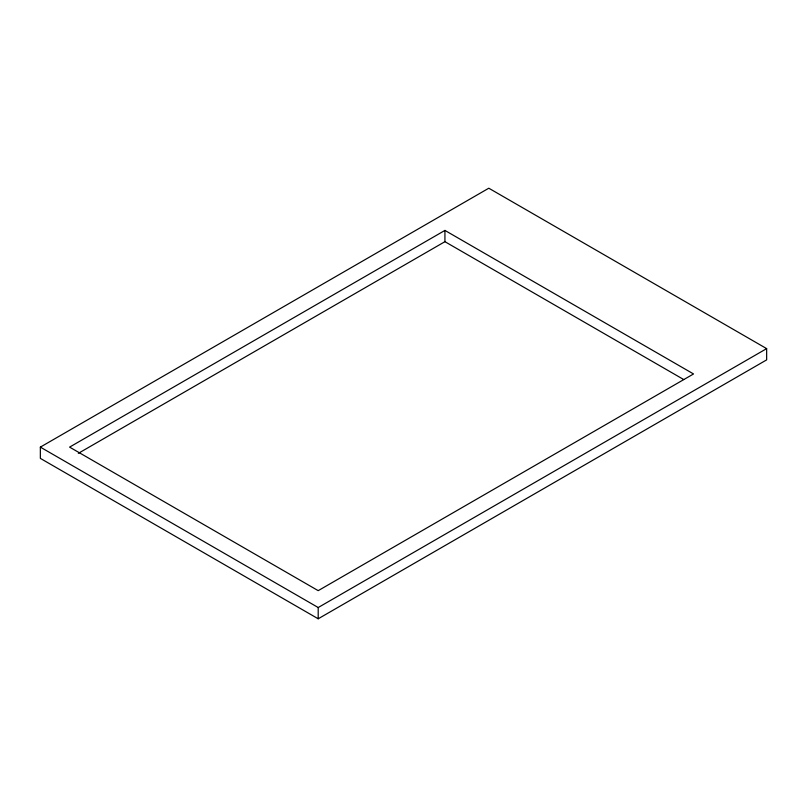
<?xml version="1.0" encoding="UTF-8"?>
<svg xmlns="http://www.w3.org/2000/svg" width="807" height="807" viewBox="0 0 807 807"><rect width="100%" height="100%" fill="white"/><g stroke="black" fill="none" stroke-linecap="round" stroke-linejoin="round"><path stroke-width="1.21" d="M40.35 447.118L488.8 188.213L766.65 348.624L766.65 359.882L318.2 618.787L40.35 458.376L40.35 447.118L318.2 607.53L766.65 348.624M444.929 230.419L69.594 447.118L318.2 590.653L693.536 373.954L444.929 230.419L444.929 241.676L78.329 453.342M444.929 241.676L683.721 379.542M318.2 607.53L318.2 618.787"/></g></svg>
